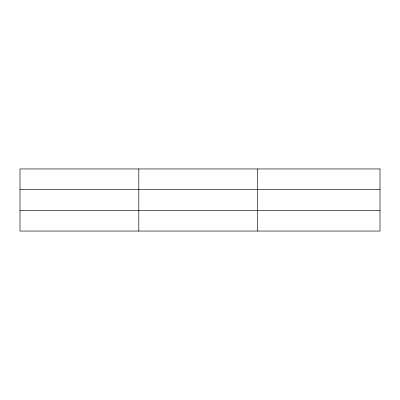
<?xml version="1.0" encoding="UTF-8"?>
<svg xmlns="http://www.w3.org/2000/svg" width="400" height="400" viewBox="0 0 400 400"><rect width="100%" height="100%" fill="white"/><g stroke="black" fill="none" stroke-linecap="round" stroke-linejoin="round"><path stroke-width="0.6" d="M138.8 168.95L138.8 231.05M257.6 168.95L257.6 231.05M20 189.44L380 189.44M20 210.56L380 210.56M380 168.95L380 231.05L20 231.05L20 168.95L380 168.95"/></g></svg>
